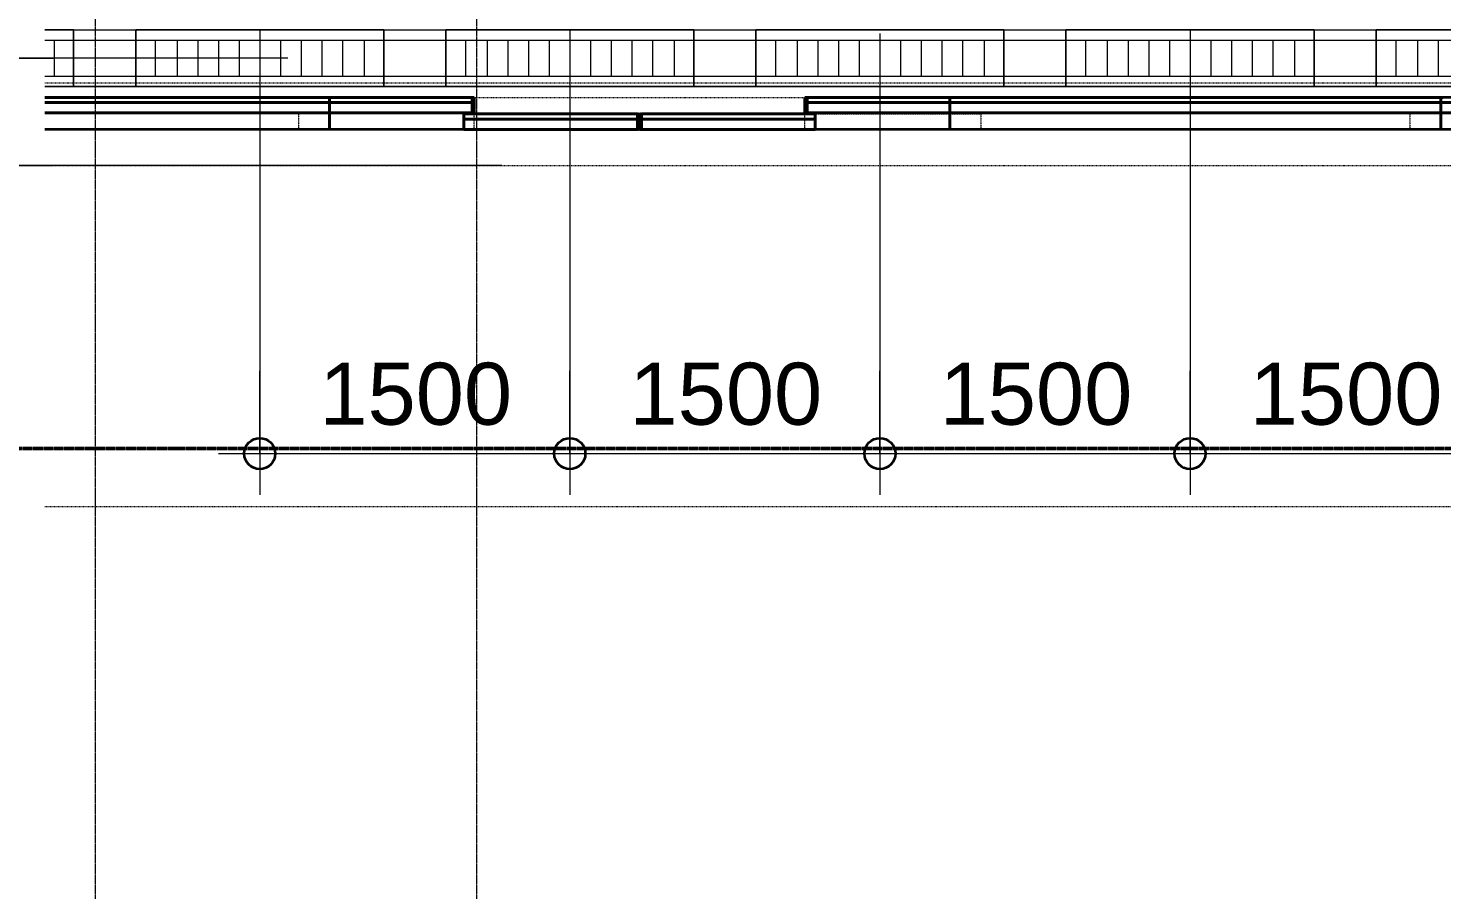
# Model space of a CAD drawing. Header units: millimetres. Extents: x -853228 to -774636, y -17776 to 22455.
# Drawn here: x -849452 to -842615, y -3733 to 434 of the extents above; entities that cross this region are included whole.
import ezdxf

# ---------------------------------------------------------------- set-up
doc = ezdxf.new("R2010")
doc.units = ezdxf.units.MM
for name, pattern in [('DASH', [6.35, 3.175, -3.175]), ('DPA_Grid _ Level 100', [10, 5.5, -1.6, 1.3, -1.6]), ('DPA_Hidden 50', [3, 2, -1]), ('DPA_Hidden 500', [1.4, 0.8, -0.6])]:
    doc.linetypes.add(name, pattern=pattern)
for name, color, linetype, lineweight in [('A-ANNO-DIMS', 1, 'Continuous', 9), ('A-ANNO-DIMS-100', 1, 'Continuous', 9), ('A-DETL', 1, 'Continuous', 70), ('A-GENM', 1, 'Continuous', 9), ('A-GENM-HDLN', 2, 'DPA_Hidden 500', 9), ('A-GLAZ-CURT', 2, 'Continuous', 9), ('G-ANNO-SECL', 3, 'Continuous', 9), ('Q-SPCQ', 2, 'Continuous', 35), ('Q-SPCQ-HDLN', 2, 'DASH', 9), ('S-GRID', 251, 'Continuous', 9)]:
    doc.layers.add(name, color=color, linetype=linetype, lineweight=lineweight)
doc.styles.add('Arial_2', font='arial.ttf', dxfattribs={"height": 300})
doc.dimstyles.new('DPA-DIM-3_0_C-C', dxfattribs={"dimscale": 304.8, "dimtxt": 306.07782, "dimasz": 0.492126, "dimexe": 0.656168, "dimexo": 0.0625, "dimgap": 0.164042, "dimtad": 1, "dimdec": 0, "dimzin": 0, "dimdsep": 46, "dimtxsty": 'Arial_2', "dimblk1": 'DOTBLANK', "dimblk2": 'DOTBLANK', "dimsah": 1, "dimcen": 0.09, "dimdle": 0.656168, "dimadec": 8, "dimazin": 0, "dimtfac": 1, "dimtdec": 4, "dimtix": 1, "dimtmove": 0, "dimatfit": 3, "dimfxl": 1.312336, "dimfxlon": 1, "dimtvp": 1, "dimtolj": 1, "dimtzin": 0, "dimarcsym": 2})
doc.dimstyles.new('DPA-DIM-3_0_C-T', dxfattribs={"dimscale": 304.8, "dimtxt": 306.07782, "dimasz": 0.492126, "dimexe": 0.656168, "dimexo": 0.0625, "dimgap": 0.164042, "dimtad": 0, "dimjust": 2, "dimdec": 0, "dimzin": 0, "dimdsep": 46, "dimtxsty": 'Arial_2', "dimblk1": 'DOTBLANK', "dimblk2": 'OBLIQUE', "dimsah": 1, "dimcen": 0.09, "dimdle": 0.656168, "dimadec": 8, "dimazin": 0, "dimtfac": 1, "dimtdec": 4, "dimtix": 1, "dimtmove": 2, "dimatfit": 3, "dimfxl": 1.312336, "dimfxlon": 1, "dimtvp": 1, "dimtolj": 1, "dimtzin": 0, "dimarcsym": 2})

# ---------------------------------------------------------------- blocks, each defined once
blk = doc.blocks.new('DPA_Speciality_PlatformScreenDoor - Length_135300-12767973-4281-01 ENLARGED LOWER PLATFORM LEVEL - REFLECTED CEILING PLAN - SHEET 2')
at = {"layer": 'A-GENM'}
for p, q in [((128962.5, -250), (129030.8, -250)), ((129030.8, -250), (128962.5, -250)), ((129057.5, -250), (128967.5, -250)), ((128967.5, -250), (129057.5, -250)), ((129031.6, -250), (129160.3, -250)), ((129160.3, -250), (129031.6, -250)), ((129067.5, -250), (129157.5, -250)), ((129157.5, -250), (129067.5, -250)), ((129962.5, -250), (129764.7, -250)), ((129764.7, -250), (129962.5, -250)), ((129857.5, -250), (129767.5, -250)), ((129767.5, -250), (129857.5, -250)), ((129867.5, -250), (129957.5, -250)), ((129957.5, -250), (129867.5, -250)), ((126740.3, -330), (126864.1, -330)), ((126750.9, -330), (126804, -330)), ((126800.4, -330), (126853.5, -330)), ((128232.8, -330), (128356.6, -330)), ((128243.4, -330), (128296.5, -330)), ((128292.9, -330), (128346, -330)), ((130532.8, -330), (130656.6, -330)), ((130543.4, -330), (130596.5, -330)), ((130592.9, -330), (130646, -330)), ((132032.8, -330), (132156.6, -330)), ((132043.4, -330), (132096.5, -330)), ((132092.9, -330), (132146, -330))]:
    blk.add_line(p, q, dxfattribs=at)
at = {"layer": 'A-GENM-HDLN'}
for p, q in [((124887.5, -175), (125737.5, -175)), ((125737.5, -250), (125737.5, -175)), ((127812.5, -250), (127812.5, -175)), ((128662.5, -175), (127812.5, -175)), ((128662.5, -175), (128662.5, -250)), ((130262.5, -175), (130262.5, -250)), ((130262.5, -175), (131112.5, -175)), ((131112.5, -250), (131112.5, -175)), ((124887.5, -250), (125737.5, -250)), ((128662.5, -250), (127812.5, -250)), ((130262.5, -250), (131112.5, -250))]:
    blk.add_line(p, q, dxfattribs=at)
at = {"layer": 'Q-SPCQ', "linetype": 'DASH', "lineweight": 9}
blk.add_line((61742.7, 1650), (132340.1, 1650), dxfattribs=at)
at = {"layer": 'Q-SPCQ'}
for p, q in [((124887.5, -175), (125587.5, -175)), ((125587.5, -175), (125587.5, -330)), ((125587.5, -175), (127962.5, -175)), ((125587.5, -330), (125587.5, -175)), ((125587.5, -200), (125587.5, -175.9)), ((125587.5, -175.9), (125587.5, -200)), ((125587.5, -305), (125587.5, -200)), ((125587.5, -200), (125587.5, -305)), ((127962.5, -175), (127962.5, -330)), ((127962.5, -175), (128662.5, -175)), ((127962.5, -330), (127962.5, -175)), ((127962.5, -200), (127962.5, -175.9)), ((127962.5, -175.9), (127962.5, -200)), ((127962.5, -305), (127962.5, -200)), ((127962.5, -200), (127962.5, -305)), ((128612.5, -175), (129452.5, -175)), ((129452.5, -175), (128612.5, -175)), ((128612.5, -175), (128612.5, -225)), ((128612.5, -225), (128612.5, -175)), ((129422.5, -175), (128642.5, -175)), ((128642.5, -175), (129422.5, -175)), ((128642.5, -175), (129422.5, -175)), ((129422.5, -175), (128642.5, -175)), ((129452.5, -225), (129452.5, -175)), ((129452.5, -225), (129452.5, -175)), ((129452.5, -180), (129452.5, -245)), ((129452.5, -245), (129452.5, -180)), ((129462.5, -245), (129462.5, -180)), ((129462.5, -180), (129462.5, -245)), ((129462.5, -180), (129462.5, -245)), ((129462.5, -245), (129462.5, -180)), ((130312.5, -175), (129472.5, -175)), ((129472.5, -175), (130312.5, -175)), ((129472.5, -175), (129472.5, -225)), ((129472.5, -175), (129472.5, -225)), ((129472.5, -245), (129472.5, -180)), ((129472.5, -180), (129472.5, -245)), ((129502.5, -175), (130282.5, -175)), ((130282.5, -175), (129502.5, -175)), ((130282.5, -175), (129502.5, -175)), ((129502.5, -175), (130282.5, -175)), ((130262.5, -175), (130962.5, -175)), ((130312.5, -225), (130312.5, -175)), ((130312.5, -175), (130312.5, -225)), ((130962.5, -175), (130962.5, -330)), ((130962.5, -175), (132340.1, -175)), ((130962.5, -330), (130962.5, -175)), ((130962.5, -200), (130962.5, -175.9)), ((130962.5, -175.9), (130962.5, -200)), ((130962.5, -305), (130962.5, -200)), ((130962.5, -200), (130962.5, -305)), ((125587.5, -255), (124897.5, -255)), ((124897.5, -255), (125587.5, -255)), ((127962.5, -255), (125587.5, -255)), ((125587.5, -255), (127962.5, -255)), ((125587.5, -255), (125587.5, -305)), ((125587.5, -255), (125587.5, -305)), ((125587.5, -305), (125587.5, -255)), ((125587.5, -255), (125587.5, -305)), ((127912.5, -255), (125637.5, -255)), ((125637.5, -255), (127912.5, -255)), ((125647.5, -255), (127902.5, -255)), ((127902.5, -255), (125647.5, -255)), ((127962.5, -255), (128652.5, -255)), ((128652.5, -255), (127962.5, -255)), ((127962.5, -255), (127962.5, -305)), ((127962.5, -305), (127962.5, -255)), ((127962.5, -305), (127962.5, -255)), ((127962.5, -255), (127962.5, -305)), ((128012.5, -255), (128602.5, -255)), ((128602.5, -255), (128012.5, -255)), ((128602.5, -255), (128022.5, -255)), ((128022.5, -255), (128602.5, -255)), ((129452.5, -225), (128612.5, -225)), ((128612.5, -225), (129452.5, -225)), ((128612.5, -250), (128612.5, -225)), ((128612.5, -250), (128612.5, -225)), ((129452.5, -225), (128612.5, -225)), ((128612.5, -225), (128612.5, -250)), ((128612.5, -250), (128612.5, -225)), ((128612.5, -225), (129452.5, -225)), ((128612.5, -225), (129452.5, -225)), ((129452.5, -225), (128612.5, -225)), ((129452.5, -250), (128612.5, -250)), ((128612.5, -250), (129452.5, -250)), ((128612.5, -250), (129452.5, -250)), ((129452.5, -250), (128612.5, -250)), ((128642.5, -225), (129422.5, -225)), ((129422.5, -225), (128642.5, -225)), ((129422.5, -225), (128642.5, -225)), ((128642.5, -225), (129422.5, -225)), ((128652.5, -255), (128652.5, -330)), ((128662.5, -255), (128652.5, -255)), ((128652.5, -255), (128662.5, -255)), ((128652.5, -330), (128652.5, -255)), ((128652.5, -305), (128652.5, -255)), ((128652.5, -305), (128652.5, -255)), ((128662.5, -225), (129402.5, -225)), ((129402.5, -225), (128662.5, -225)), ((128662.5, -225), (129402.5, -225)), ((129402.5, -225), (128662.5, -225)), ((128662.5, -250), (129402.5, -250)), ((129402.5, -250), (128662.5, -250)), ((128662.5, -250), (129402.5, -250)), ((129402.5, -250), (128662.5, -250)), ((128662.5, -330), (128662.5, -250)), ((128662.5, -250), (128662.5, -305)), ((128662.5, -330), (128662.5, -255)), ((128662.5, -255), (128662.5, -330)), ((129452.5, -225), (129452.5, -250)), ((129452.5, -250), (129452.5, -225)), ((129452.5, -250), (129452.5, -225)), ((129452.5, -225), (129452.5, -250)), ((129472.5, -225), (130312.5, -225)), ((130312.5, -225), (129472.5, -225)), ((129472.5, -250), (129472.5, -225)), ((129472.5, -225), (129472.5, -250)), ((130312.5, -225), (129472.5, -225)), ((129472.5, -225), (129472.5, -250)), ((129472.5, -250), (129472.5, -225)), ((129472.5, -225), (130312.5, -225)), ((130312.5, -225), (129472.5, -225)), ((129472.5, -225), (130312.5, -225)), ((129472.5, -250), (130312.5, -250)), ((130312.5, -250), (129472.5, -250)), ((129472.5, -250), (130312.5, -250)), ((130312.5, -250), (129472.5, -250)), ((130282.5, -225), (129502.5, -225)), ((129502.5, -225), (130282.5, -225)), ((129502.5, -225), (130282.5, -225)), ((130282.5, -225), (129502.5, -225)), ((130262.5, -225), (129522.5, -225)), ((129522.5, -225), (130262.5, -225)), ((130262.5, -225), (129522.5, -225)), ((129522.5, -225), (130262.5, -225)), ((130262.5, -250), (129522.5, -250)), ((129522.5, -250), (130262.5, -250)), ((130262.5, -250), (129522.5, -250)), ((129522.5, -250), (130262.5, -250)), ((130262.5, -305), (130262.5, -250)), ((130262.5, -250), (130262.5, -330)), ((130272.5, -255), (130262.5, -255)), ((130262.5, -255), (130262.5, -330)), ((130262.5, -330), (130262.5, -255)), ((130262.5, -255), (130272.5, -255)), ((130272.5, -330), (130272.5, -255)), ((130272.5, -255), (130272.5, -330)), ((130962.5, -255), (130272.5, -255)), ((130272.5, -255), (130962.5, -255)), ((130272.5, -255), (130272.5, -305)), ((130272.5, -255), (130272.5, -305)), ((130312.5, -225), (130312.5, -250)), ((130312.5, -225), (130312.5, -250)), ((130312.5, -250), (130312.5, -225)), ((130312.5, -225), (130312.5, -250)), ((130322.5, -255), (130902.5, -255)), ((130902.5, -255), (130322.5, -255)), ((130912.5, -255), (130322.5, -255)), ((130322.5, -255), (130912.5, -255)), ((132340.1, -255), (130962.5, -255)), ((130962.5, -255), (132340.1, -255)), ((130962.5, -255), (130962.5, -305)), ((130962.5, -255), (130962.5, -305)), ((130962.5, -305), (130962.5, -255)), ((130962.5, -255), (130962.5, -305)), ((132340.1, -255), (131012.5, -255)), ((131012.5, -255), (132340.1, -255)), ((131022.5, -255), (132340.1, -255)), ((132340.1, -255), (131022.5, -255)), ((124887.5, -330), (125587.5, -330)), ((125587.5, -305), (124897.5, -305)), ((125587.5, -305), (124897.5, -305)), ((124897.5, -305), (125587.5, -305)), ((124897.5, -330), (125587.5, -330)), ((125577.5, -305), (125587.5, -305)), ((125587.5, -330), (125577.5, -330)), ((125587.5, -329.1), (125587.5, -305)), ((127962.5, -305), (125587.5, -305)), ((125587.5, -305), (125597.5, -305)), ((125587.5, -330), (125587.5, -305)), ((125587.5, -305), (125587.5, -330)), ((127962.5, -305), (125587.5, -305)), ((125587.5, -305), (127962.5, -305)), ((125587.5, -305), (125587.5, -329.1)), ((125587.5, -330), (125587.5, -305)), ((125587.5, -305), (125587.5, -330)), ((125587.5, -330), (127962.5, -330)), ((125597.5, -330), (125587.5, -330)), ((125587.5, -330), (127962.5, -330)), ((125597.5, -305), (127952.5, -305)), ((125597.5, -305), (127952.5, -305)), ((127952.5, -305), (125597.5, -305)), ((127952.5, -330), (125597.5, -330)), ((125597.5, -330), (127952.5, -330)), ((127952.5, -330), (125597.5, -330)), ((127912.5, -305), (125637.5, -305)), ((125637.5, -305), (127912.5, -305)), ((127902.5, -305), (125647.5, -305)), ((125647.5, -305), (127902.5, -305)), ((127902.5, -305), (125647.5, -305)), ((125647.5, -305), (127902.5, -305)), ((125647.5, -305), (127902.5, -305)), ((127902.5, -305), (125647.5, -305)), ((127902.5, -330), (125647.5, -330)), ((125647.5, -330), (127902.5, -330)), ((127902.5, -330), (125647.5, -330)), ((125647.5, -330), (127902.5, -330)), ((127952.5, -305), (127962.5, -305)), ((127962.5, -330), (127952.5, -330)), ((127962.5, -329.1), (127962.5, -305)), ((127962.5, -305), (127972.5, -305)), ((128652.5, -305), (127962.5, -305)), ((127962.5, -305), (127962.5, -330)), ((127962.5, -330), (127962.5, -305)), ((127962.5, -305), (128652.5, -305)), ((128652.5, -305), (127962.5, -305)), ((127962.5, -305), (127962.5, -329.1)), ((127962.5, -330), (127962.5, -305)), ((127962.5, -305), (127962.5, -330)), ((127962.5, -330), (128662.5, -330)), ((127962.5, -330), (128652.5, -330)), ((127972.5, -330), (127962.5, -330)), ((127972.5, -305), (128652.5, -305)), ((128652.5, -305), (127972.5, -305)), ((127972.5, -305), (128652.5, -305)), ((128652.5, -330), (127972.5, -330)), ((128652.5, -330), (127972.5, -330)), ((127972.5, -330), (128652.5, -330)), ((128012.5, -305), (128602.5, -305)), ((128602.5, -305), (128012.5, -305)), ((128022.5, -305), (128602.5, -305)), ((128602.5, -305), (128022.5, -305)), ((128022.5, -305), (128602.5, -305)), ((128602.5, -305), (128022.5, -305)), ((128602.5, -305), (128022.5, -305)), ((128022.5, -305), (128602.5, -305)), ((128022.5, -330), (128602.5, -330)), ((128602.5, -330), (128022.5, -330)), ((128022.5, -330), (128602.5, -330)), ((128602.5, -330), (128022.5, -330)), ((128652.5, -330), (128652.5, -305)), ((128652.5, -330), (128652.5, -305)), ((128652.5, -305), (128652.5, -330)), ((128652.5, -330), (128652.5, -305)), ((128652.5, -330), (128662.5, -330)), ((128662.5, -330), (128652.5, -330)), ((128662.5, -305), (128662.5, -329.1)), ((130262.5, -329.1), (130262.5, -305)), ((130262.5, -330), (130962.5, -330)), ((130262.5, -330), (130272.5, -330)), ((130272.5, -330), (130262.5, -330)), ((130962.5, -305), (130272.5, -305)), ((130272.5, -305), (130952.5, -305)), ((130272.5, -305), (130272.5, -330)), ((130272.5, -305), (130272.5, -330)), ((130272.5, -305), (130952.5, -305)), ((130952.5, -305), (130272.5, -305)), ((130272.5, -330), (130272.5, -305)), ((130272.5, -305), (130272.5, -330)), ((130962.5, -305), (130272.5, -305)), ((130272.5, -305), (130962.5, -305)), ((130952.5, -330), (130272.5, -330)), ((130272.5, -330), (130962.5, -330)), ((130272.5, -330), (130952.5, -330)), ((130952.5, -330), (130272.5, -330)), ((130902.5, -305), (130322.5, -305)), ((130322.5, -305), (130902.5, -305)), ((130902.5, -305), (130322.5, -305)), ((130322.5, -305), (130902.5, -305)), ((130912.5, -305), (130322.5, -305)), ((130322.5, -305), (130912.5, -305)), ((130322.5, -305), (130902.5, -305)), ((130902.5, -305), (130322.5, -305)), ((130902.5, -330), (130322.5, -330)), ((130322.5, -330), (130902.5, -330)), ((130902.5, -330), (130322.5, -330)), ((130322.5, -330), (130902.5, -330)), ((130952.5, -305), (130962.5, -305)), ((130962.5, -330), (130952.5, -330)), ((130962.5, -329.1), (130962.5, -305)), ((132340.1, -305), (130962.5, -305)), ((130962.5, -305), (130972.5, -305)), ((130962.5, -330), (130962.5, -305)), ((130962.5, -305), (130962.5, -330)), ((132340.1, -305), (130962.5, -305)), ((130962.5, -305), (132340.1, -305)), ((130962.5, -305), (130962.5, -329.1)), ((130962.5, -330), (130962.5, -305)), ((130962.5, -305), (130962.5, -330)), ((130962.5, -330), (132340.1, -330)), ((130972.5, -330), (130962.5, -330)), ((130962.5, -330), (132340.1, -330)), ((130972.5, -305), (132340.1, -305)), ((130972.5, -305), (132340.1, -305)), ((132340.1, -305), (130972.5, -305)), ((132340.1, -330), (130972.5, -330)), ((130972.5, -330), (132340.1, -330)), ((132340.1, -330), (130972.5, -330)), ((132340.1, -305), (131012.5, -305)), ((131012.5, -305), (132340.1, -305)), ((132340.1, -305), (131022.5, -305)), ((131022.5, -305), (132340.1, -305)), ((132340.1, -305), (131022.5, -305)), ((131022.5, -305), (132340.1, -305)), ((131022.5, -305), (132340.1, -305)), ((132340.1, -305), (131022.5, -305)), ((132340.1, -330), (131022.5, -330)), ((131022.5, -330), (132340.1, -330)), ((132340.1, -330), (131022.5, -330)), ((131022.5, -330), (132340.1, -330))]:
    blk.add_line(p, q, dxfattribs=at)
for centre, start, end in [((129457.5, -180), 0, 180), ((129457.5, -180), 135, 180), ((129457.5, -180), 60, 120), ((129457.5, -180), 360, 30), ((129467.5, -180), 0, 180), ((129467.5, -180), 150, 180), ((129467.5, -180), 60, 120), ((129467.5, -180), 0, 45), ((129457.5, -245), 180, 210), ((129457.5, -245), 180, 0), ((129457.5, -245), 240, 300), ((129457.5, -245), 330, 0), ((129467.5, -245), 180, 210), ((129467.5, -245), 180, 360), ((129467.5, -245), 240, 300), ((129467.5, -245), 330, 360)]:
    blk.add_arc(centre, 5, start, end, dxfattribs=at)
at = {"layer": 'Q-SPCQ-HDLN'}
for p, q in [((132340.1, 0), (61742.7, 0)), ((132340.1, -330), (61742.7, -330)), ((132340.1, -400), (61742.7, -400))]:
    blk.add_line(p, q, dxfattribs=at)
blk = doc.blocks.new('DPA_CP_Metal Ceiling Luminaire2 - Linear Luminaire-12404975-4281-01 ENLARGED LOWER PLATFORM LEVEL - REFLECTED CEILING PLAN - SHEET 2')
at = {"layer": 'A-GLAZ-CURT'}
for p, q in [((-786932.4, 2701.5), (-786932.4, 2976.5)), ((-786932.4, 2976.5), (-785732.4, 2976.5)), ((-786932.4, 2976.5), (-786932.4, 2701.5)), ((-785732.4, 2976.5), (-786932.4, 2976.5)), ((-786932.4, 2976.5), (-785732.4, 2976.5)), ((-785732.4, 2976.5), (-785732.4, 2701.5)), ((-785732.4, 2701.5), (-785732.4, 2976.5)), ((-786932.4, 2939), (-786932.4, 2701.5)), ((-786932.4, 2926.5), (-785732.4, 2926.5)), ((-785732.4, 2939), (-785732.4, 2701.5)), ((-786932.4, 2751.5), (-785732.4, 2751.5)), ((-785732.4, 2701.5), (-786932.4, 2701.5)), ((-785732.4, 2701.5), (-786932.4, 2701.5)), ((-786932.4, 2701.5), (-785732.4, 2701.5))]:
    blk.add_line(p, q, dxfattribs=at)
at = {"layer": 'A-GLAZ-CURT', "linetype": 'DPA_Hidden 50'}
for p, q in [((-786837.4, 2926.5), (-786837.4, 2751.5)), ((-786732.4, 2926.5), (-786732.4, 2751.5)), ((-786632.4, 2926.5), (-786632.4, 2751.5)), ((-786532.4, 2926.5), (-786532.4, 2751.5)), ((-786432.4, 2926.5), (-786432.4, 2751.5)), ((-786332.4, 2926.5), (-786332.4, 2751.5)), ((-786232.4, 2926.5), (-786232.4, 2751.5)), ((-786132.4, 2926.5), (-786132.4, 2751.5)), ((-786032.4, 2926.5), (-786032.4, 2751.5)), ((-785932.4, 2926.5), (-785932.4, 2751.5)), ((-785827.4, 2926.5), (-785827.4, 2751.5))]:
    blk.add_line(p, q, dxfattribs=at)
blk = doc.blocks.new('DPA_CP_Metal Ceiling Panel1 - Horizontal with Gap-13297912-4281-01 ENLARGED LOWER PLATFORM LEVEL - REFLECTED CEILING PLAN - SHEET 2')
at = {"layer": 'A-GLAZ-CURT'}
for p, q in [((-786232.4, 151.5), (-786232.4, 426.5)), ((-786232.4, 151.5), (-786232.4, 426.5)), ((-786232.4, 426.5), (-785932.4, 426.5)), ((-786232.4, 426.5), (-785932.4, 426.5)), ((-786232.4, 151.5), (-786232.4, 426.5)), ((-785932.4, 151.5), (-785932.4, 426.5)), ((-785932.4, 426.5), (-785932.4, 151.5)), ((-785932.4, 426.5), (-785932.4, 151.5)), ((-786232.4, 376.5), (-785932.4, 376.5)), ((-786232.4, 201.5), (-785932.4, 201.5)), ((-786232.4, 151.5), (-785932.4, 151.5)), ((-785932.4, 151.5), (-786232.4, 151.5)), ((-785932.4, 151.5), (-786232.4, 151.5))]:
    blk.add_line(p, q, dxfattribs=at)
blk = doc.blocks.new('DPA_CP_Metal Ceiling Luminaire2 - Linear Luminaire-V42-4281-01 ENLARGED LOWER PLATFORM LEVEL - REFLECTED CEILING PLAN - SHEET 2')
at = {"layer": 'A-GLAZ-CURT'}
for p, q in [((-849372.5, 426.5), (-849232.4, 426.5)), ((-849232.4, 426.5), (-849372.5, 426.5)), ((-849372.5, 426.5), (-849232.4, 426.5)), ((-849232.4, 426.5), (-849232.4, 151.5)), ((-849232.4, 151.5), (-849232.4, 426.5)), ((-849372.5, 376.5), (-849232.4, 376.5)), ((-849232.4, 389), (-849232.4, 151.5)), ((-849372.5, 201.5), (-849232.4, 201.5)), ((-849232.4, 151.5), (-849372.5, 151.5)), ((-849232.4, 151.5), (-849372.5, 151.5)), ((-849372.5, 151.5), (-849232.4, 151.5))]:
    blk.add_line(p, q, dxfattribs=at)
at = {"layer": 'A-GLAZ-CURT', "linetype": 'DPA_Hidden 50'}
blk.add_line((-849327.4, 376.5), (-849327.4, 201.5), dxfattribs=at)
blk = doc.blocks.new('DIMBLOCK23-4281-01 ENLARGED LOWER PLATFORM LEVEL - REFLECTED CEILING PLAN - SHEET 2')
at = {"layer": 'A-ANNO-DIMS-100'}
for p, q in [((-848332.4, -1223.5), (-848332.4, -1823.5)), ((-848332.4, -1623.5), (-848332.4, -1223.5)), ((-846832.4, -1223.5), (-846832.4, -1823.5)), ((-846832.4, -1623.5), (-846832.4, -1223.5)), ((-848532.4, -1623.5), (-846832.4, -1623.5))]:
    blk.add_line(p, q, dxfattribs=at)
at = {"layer": 'A-ANNO-DIMS-100', "lineweight": 35}
for centre in [(-848332.4, -1623.5), (-846832.4, -1623.5)]:
    blk.add_circle(centre, 75, dxfattribs=at)
at = {"layer": 'A-ANNO-DIMS-100', "color": 0, "insert": (-848043.8, -1184.1), "char_height": 300, "width": 1107.531, "attachment_point": 1, "line_spacing_factor": 0.941778, "style": 'Arial_2'}
blk.add_mtext('1500', dxfattribs=at)
blk = doc.blocks.new('_DotBlank')
at = {"color": 0, "linetype": 'ByBlock', "lineweight": -2}
blk.add_line((-0.5, 0), (-1, 0), dxfattribs=at)
blk.add_circle((0, 0), 0.5, dxfattribs=at)
blk = doc.blocks.new('DIMBLOCK24-4281-01 ENLARGED LOWER PLATFORM LEVEL - REFLECTED CEILING PLAN - SHEET 2')
at = {"layer": 'A-ANNO-DIMS-100'}
for p, q in [((-846832.4, -1223.5), (-846832.4, -1823.5)), ((-846832.4, -1623.5), (-846832.4, -1223.5)), ((-845332.4, -1223.5), (-845332.4, -1823.5)), ((-845332.4, -1623.5), (-845332.4, -1223.5)), ((-846832.4, -1623.5), (-845332.4, -1623.5))]:
    blk.add_line(p, q, dxfattribs=at)
at = {"layer": 'A-ANNO-DIMS-100', "lineweight": 35}
for centre in [(-846832.4, -1623.5), (-845332.4, -1623.5)]:
    blk.add_circle(centre, 75, dxfattribs=at)
at = {"layer": 'A-ANNO-DIMS-100', "color": 0, "insert": (-846543.8, -1184.1), "char_height": 300, "width": 1107.531, "attachment_point": 1, "line_spacing_factor": 0.941778, "style": 'Arial_2'}
blk.add_mtext('1500', dxfattribs=at)
blk = doc.blocks.new('DIMBLOCK25-4281-01 ENLARGED LOWER PLATFORM LEVEL - REFLECTED CEILING PLAN - SHEET 2')
at = {"layer": 'A-ANNO-DIMS-100'}
for p, q in [((-845332.4, -1223.5), (-845332.4, -1823.5)), ((-845332.4, -1623.5), (-845332.4, -1223.5)), ((-843832.4, -1223.5), (-843832.4, -1823.5)), ((-843832.4, -1623.5), (-843832.4, -1223.5)), ((-845332.4, -1623.5), (-843632.4, -1623.5))]:
    blk.add_line(p, q, dxfattribs=at)
at = {"layer": 'A-ANNO-DIMS-100', "lineweight": 35}
for centre in [(-845332.4, -1623.5), (-843832.4, -1623.5)]:
    blk.add_circle(centre, 75, dxfattribs=at)
at = {"layer": 'A-ANNO-DIMS-100', "color": 0, "insert": (-845043.8, -1184.1), "char_height": 300, "width": 1107.531, "attachment_point": 1, "line_spacing_factor": 0.941778, "style": 'Arial_2'}
blk.add_mtext('1500', dxfattribs=at)
blk = doc.blocks.new('DIMBLOCK44-4281-01 ENLARGED LOWER PLATFORM LEVEL - REFLECTED CEILING PLAN - SHEET 2')
at = {"layer": 'A-ANNO-DIMS-100'}
for p, q in [((-849731.4, 289), (-849731.4, 489)), ((-849331.4, 289), (-849931.4, 289)), ((-849731.4, 289), (-849931.4, 289)), ((-849731.4, 289), (-849331.4, 289)), ((-849731.4, 289), (-849331.4, 289))]:
    blk.add_line(p, q, dxfattribs=at)
at = {"layer": 'A-ANNO-DIMS-100', "lineweight": 35}
blk.add_circle((-849731.4, 289), 75, dxfattribs=at)
blk = doc.blocks.new('_None')
blk = doc.blocks.new('_Oblique')
at = {"color": 0, "linetype": 'ByBlock', "lineweight": -2}
blk.add_line((-0.5, -0.5), (0.5, 0.5), dxfattribs=at)
blk = doc.blocks.new('DIMBLOCK45-4281-01 ENLARGED LOWER PLATFORM LEVEL - REFLECTED CEILING PLAN - SHEET 2')
at = {"layer": 'A-ANNO-DIMS-100'}
for p, q in [((-849331.4, 289), (-849931.4, 289)), ((-849731.4, 289), (-849731.4, -431)), ((-849731.4, 289), (-849331.4, 289)), ((-849331.4, -231), (-849931.4, -231)), ((-849731.4, -231), (-849331.4, -231))]:
    blk.add_line(p, q, dxfattribs=at)
at = {"layer": 'A-ANNO-DIMS-100', "lineweight": 35}
for q in [(-849831.4, -131), (-849631.4, -331)]:
    blk.add_line((-849731.4, -231), q, dxfattribs=at)
at = {"layer": 'A-ANNO-DIMS-100', "color": 0, "insert": (-850170.9, -577.1), "char_height": 300, "width": 830.648, "attachment_point": 1, "rotation": 90, "line_spacing_factor": 0.941778, "style": 'Arial_2'}
blk.add_mtext('520', dxfattribs=at)
blk = doc.blocks.new('DIMBLOCK61-4281-01 ENLARGED LOWER PLATFORM LEVEL - REFLECTED CEILING PLAN - SHEET 2')
at = {"layer": 'A-ANNO-DIMS-100'}
for p, q in [((-843832.4, -1223.5), (-843832.4, -1823.5)), ((-843832.4, -1623.5), (-843832.4, -1223.5)), ((-842332.4, -1223.5), (-842332.4, -1823.5)), ((-842332.4, -1623.5), (-842332.4, -1223.5)), ((-844032.4, -1623.5), (-842332.4, -1623.5))]:
    blk.add_line(p, q, dxfattribs=at)
at = {"layer": 'A-ANNO-DIMS-100', "lineweight": 35}
for centre in [(-843832.4, -1623.5), (-842332.4, -1623.5)]:
    blk.add_circle(centre, 75, dxfattribs=at)
at = {"layer": 'A-ANNO-DIMS-100', "color": 0, "insert": (-843543.8, -1184.1), "char_height": 300, "width": 1107.531, "attachment_point": 1, "line_spacing_factor": 0.941778, "style": 'Arial_2'}
blk.add_mtext('1500', dxfattribs=at)

msp = doc.modelspace()

# ---------------------------------------------------------------- linework, layer by layer
at = {"layer": 'A-DETL', "color": 55, "linetype": 'DPA_Hidden 50', "lineweight": 9}
for p, q in [((-848332.4, 428), (-848332.4, -1392)), ((-846832.4, 428), (-846832.4, -1392)), ((-843832.4, 428), (-843832.4, -1392)), ((-843832.4, 428), (-843832.4, -1392)), ((-845332.4, 408), (-845332.4, -1392)), ((-848196.7, 289), (-849372.5, 289)), ((-847161.5, -231), (-849372.5, -231))]:
    msp.add_line(p, q, dxfattribs=at)
at = {"layer": 'G-ANNO-SECL', "linetype": 'DPA_Grid _ Level 100', "lineweight": 50}
msp.add_line((-851417.7, -1598.3), (-777570.3, -1598.3), dxfattribs=at)
at = {"layer": 'S-GRID', "linetype": 'DPA_Grid _ Level 100'}
for p, q in [((-849127.4, -17775.6), (-849127.4, 20540.3)), ((-847282.4, -17775.6), (-847282.4, 20540.3))]:
    msp.add_line(p, q, dxfattribs=at)

# ---------------------------------------------------------------- block references
at = {"layer": 'A-GLAZ-CURT'}
for name, p in [('DPA_CP_Metal Ceiling Luminaire2 - Linear Luminaire-V42-4281-01 ENLARGED LOWER PLATFORM LEVEL - REFLECTED CEILING PLAN - SHEET 2', (0, 0)), ('DPA_CP_Metal Ceiling Luminaire2 - Linear Luminaire-V42-4281-01 ENLARGED LOWER PLATFORM LEVEL - REFLECTED CEILING PLAN - SHEET 2', (0, 0)), ('DPA_CP_Metal Ceiling Luminaire2 - Linear Luminaire-V42-4281-01 ENLARGED LOWER PLATFORM LEVEL - REFLECTED CEILING PLAN - SHEET 2', (0, 0)), ('DPA_CP_Metal Ceiling Panel1 - Horizontal with Gap-13297912-4281-01 ENLARGED LOWER PLATFORM LEVEL - REFLECTED CEILING PLAN - SHEET 2', (-63000, 0)), ('DPA_CP_Metal Ceiling Panel1 - Horizontal with Gap-13297912-4281-01 ENLARGED LOWER PLATFORM LEVEL - REFLECTED CEILING PLAN - SHEET 2', (-63000, 0)), ('DPA_CP_Metal Ceiling Panel1 - Horizontal with Gap-13297912-4281-01 ENLARGED LOWER PLATFORM LEVEL - REFLECTED CEILING PLAN - SHEET 2', (-63000, 0)), ('DPA_CP_Metal Ceiling Luminaire2 - Linear Luminaire-12404975-4281-01 ENLARGED LOWER PLATFORM LEVEL - REFLECTED CEILING PLAN - SHEET 2', (-62000, -2550)), ('DPA_CP_Metal Ceiling Luminaire2 - Linear Luminaire-12404975-4281-01 ENLARGED LOWER PLATFORM LEVEL - REFLECTED CEILING PLAN - SHEET 2', (-62000, -2550)), ('DPA_CP_Metal Ceiling Luminaire2 - Linear Luminaire-12404975-4281-01 ENLARGED LOWER PLATFORM LEVEL - REFLECTED CEILING PLAN - SHEET 2', (-62000, -2550)), ('DPA_CP_Metal Ceiling Panel1 - Horizontal with Gap-13297912-4281-01 ENLARGED LOWER PLATFORM LEVEL - REFLECTED CEILING PLAN - SHEET 2', (-61500, 0)), ('DPA_CP_Metal Ceiling Panel1 - Horizontal with Gap-13297912-4281-01 ENLARGED LOWER PLATFORM LEVEL - REFLECTED CEILING PLAN - SHEET 2', (-61500, 0)), ('DPA_CP_Metal Ceiling Panel1 - Horizontal with Gap-13297912-4281-01 ENLARGED LOWER PLATFORM LEVEL - REFLECTED CEILING PLAN - SHEET 2', (-61500, 0)), ('DPA_CP_Metal Ceiling Luminaire2 - Linear Luminaire-12404975-4281-01 ENLARGED LOWER PLATFORM LEVEL - REFLECTED CEILING PLAN - SHEET 2', (-60500, -2550)), ('DPA_CP_Metal Ceiling Luminaire2 - Linear Luminaire-12404975-4281-01 ENLARGED LOWER PLATFORM LEVEL - REFLECTED CEILING PLAN - SHEET 2', (-60500, -2550)), ('DPA_CP_Metal Ceiling Luminaire2 - Linear Luminaire-12404975-4281-01 ENLARGED LOWER PLATFORM LEVEL - REFLECTED CEILING PLAN - SHEET 2', (-60500, -2550)), ('DPA_CP_Metal Ceiling Panel1 - Horizontal with Gap-13297912-4281-01 ENLARGED LOWER PLATFORM LEVEL - REFLECTED CEILING PLAN - SHEET 2', (-60000, 0)), ('DPA_CP_Metal Ceiling Panel1 - Horizontal with Gap-13297912-4281-01 ENLARGED LOWER PLATFORM LEVEL - REFLECTED CEILING PLAN - SHEET 2', (-60000, 0)), ('DPA_CP_Metal Ceiling Panel1 - Horizontal with Gap-13297912-4281-01 ENLARGED LOWER PLATFORM LEVEL - REFLECTED CEILING PLAN - SHEET 2', (-60000, 0)), ('DPA_CP_Metal Ceiling Luminaire2 - Linear Luminaire-12404975-4281-01 ENLARGED LOWER PLATFORM LEVEL - REFLECTED CEILING PLAN - SHEET 2', (-59000, -2550)), ('DPA_CP_Metal Ceiling Luminaire2 - Linear Luminaire-12404975-4281-01 ENLARGED LOWER PLATFORM LEVEL - REFLECTED CEILING PLAN - SHEET 2', (-59000, -2550)), ('DPA_CP_Metal Ceiling Luminaire2 - Linear Luminaire-12404975-4281-01 ENLARGED LOWER PLATFORM LEVEL - REFLECTED CEILING PLAN - SHEET 2', (-59000, -2550)), ('DPA_CP_Metal Ceiling Panel1 - Horizontal with Gap-13297912-4281-01 ENLARGED LOWER PLATFORM LEVEL - REFLECTED CEILING PLAN - SHEET 2', (-58500, 0)), ('DPA_CP_Metal Ceiling Panel1 - Horizontal with Gap-13297912-4281-01 ENLARGED LOWER PLATFORM LEVEL - REFLECTED CEILING PLAN - SHEET 2', (-58500, 0)), ('DPA_CP_Metal Ceiling Panel1 - Horizontal with Gap-13297912-4281-01 ENLARGED LOWER PLATFORM LEVEL - REFLECTED CEILING PLAN - SHEET 2', (-58500, 0)), ('DPA_CP_Metal Ceiling Luminaire2 - Linear Luminaire-12404975-4281-01 ENLARGED LOWER PLATFORM LEVEL - REFLECTED CEILING PLAN - SHEET 2', (-57500, -2550)), ('DPA_CP_Metal Ceiling Luminaire2 - Linear Luminaire-12404975-4281-01 ENLARGED LOWER PLATFORM LEVEL - REFLECTED CEILING PLAN - SHEET 2', (-57500, -2550)), ('DPA_CP_Metal Ceiling Luminaire2 - Linear Luminaire-12404975-4281-01 ENLARGED LOWER PLATFORM LEVEL - REFLECTED CEILING PLAN - SHEET 2', (-57500, -2550)), ('DPA_CP_Metal Ceiling Panel1 - Horizontal with Gap-13297912-4281-01 ENLARGED LOWER PLATFORM LEVEL - REFLECTED CEILING PLAN - SHEET 2', (-57000, 0)), ('DPA_CP_Metal Ceiling Panel1 - Horizontal with Gap-13297912-4281-01 ENLARGED LOWER PLATFORM LEVEL - REFLECTED CEILING PLAN - SHEET 2', (-57000, 0)), ('DPA_CP_Metal Ceiling Panel1 - Horizontal with Gap-13297912-4281-01 ENLARGED LOWER PLATFORM LEVEL - REFLECTED CEILING PLAN - SHEET 2', (-57000, 0)), ('DPA_CP_Metal Ceiling Luminaire2 - Linear Luminaire-12404975-4281-01 ENLARGED LOWER PLATFORM LEVEL - REFLECTED CEILING PLAN - SHEET 2', (-56000, -2550)), ('DPA_CP_Metal Ceiling Luminaire2 - Linear Luminaire-12404975-4281-01 ENLARGED LOWER PLATFORM LEVEL - REFLECTED CEILING PLAN - SHEET 2', (-56000, -2550)), ('DPA_CP_Metal Ceiling Luminaire2 - Linear Luminaire-12404975-4281-01 ENLARGED LOWER PLATFORM LEVEL - REFLECTED CEILING PLAN - SHEET 2', (-56000, -2550))]:
    msp.add_blockref(name, p, dxfattribs=at)
at = {"layer": 'Q-SPCQ', "rotation": 180}
msp.add_blockref('DPA_Speciality_PlatformScreenDoor - Length_135300-12767973-4281-01 ENLARGED LOWER PLATFORM LEVEL - REFLECTED CEILING PLAN - SHEET 2', (-717032.4, -231), dxfattribs=at)

# ---------------------------------------------------------------- dimensions: what is measured, and where the dimension line sits
at = {"layer": 'A-ANNO-DIMS'}
dim = msp.add_linear_dim(base=(-849731.4, 289), p1=(-849590, 289), p2=(-849590, 289), angle=90, text=' ', dimstyle='DPA-DIM-3_0_C-T', override={"dimpost": '<>', "dimblk": 'None', "dimse1": 1, "dimse2": 1, "dimsd1": 1, "dimsd2": 1, "dimfxl": 0}, dxfattribs=at)
dim.commit()
dim.dimension.update_dxf_attribs({"geometry": 'DIMBLOCK44-4281-01 ENLARGED LOWER PLATFORM LEVEL - REFLECTED CEILING PLAN - SHEET 2', "text_midpoint": (-849731.4, 289)})
dim = msp.add_linear_dim(base=(-849731.4, -231), p1=(-849331.4, 289), p2=(-849331.4, -231), angle=90, dimstyle='DPA-DIM-3_0_C-T', override={"dimpost": '<>', "dimfxl": 520}, dxfattribs=at)
dim.commit()
dim.dimension.update_dxf_attribs({"geometry": 'DIMBLOCK45-4281-01 ENLARGED LOWER PLATFORM LEVEL - REFLECTED CEILING PLAN - SHEET 2', "text_midpoint": (-849970.9, -161.8), "dimtype": 160, "text_rotation": 90})
for base, p1, p2, picture, middle in [((-846832.4, -1623.5), (-848332.4, -1223.5), (-846832.4, -1223.5), 'DIMBLOCK23-4281-01 ENLARGED LOWER PLATFORM LEVEL - REFLECTED CEILING PLAN - SHEET 2', (-847582.4, -1420.4)), ((-845332.4, -1623.5), (-846832.4, -1223.5), (-845332.4, -1223.5), 'DIMBLOCK24-4281-01 ENLARGED LOWER PLATFORM LEVEL - REFLECTED CEILING PLAN - SHEET 2', (-846082.4, -1420.4)), ((-843832.4, -1623.5), (-845332.4, -1223.5), (-843832.4, -1223.5), 'DIMBLOCK25-4281-01 ENLARGED LOWER PLATFORM LEVEL - REFLECTED CEILING PLAN - SHEET 2', (-844582.4, -1420.4)), ((-842332.4, -1623.5), (-843832.4, -1223.5), (-842332.4, -1223.5), 'DIMBLOCK61-4281-01 ENLARGED LOWER PLATFORM LEVEL - REFLECTED CEILING PLAN - SHEET 2', (-843082.4, -1420.4))]:
    dim = msp.add_linear_dim(base=base, p1=p1, p2=p2, dimstyle='DPA-DIM-3_0_C-C', override={"dimpost": '<>', "dimfxl": 1500}, dxfattribs=at)
    dim.commit()
    dim.dimension.update_dxf_attribs({"geometry": picture, "text_midpoint": middle})

doc.saveas('drawing.dxf')
